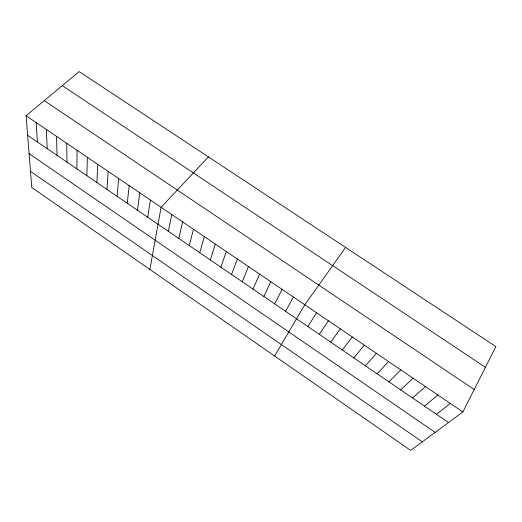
<?xml version="1.0" encoding="UTF-8"?>
<svg xmlns="http://www.w3.org/2000/svg" width="522" height="522" viewBox="0 0 522 522"><rect width="100%" height="100%" fill="white"/><g stroke="black" fill="none" stroke-linecap="round" stroke-linejoin="round"><path stroke-width="0.78" d="M76.884 168.887L77.047 150.297M86.867 175.699L87.376 157.305M96.89 182.543L97.764 164.345M106.964 189.421L108.191 171.418M117.085 196.331L118.677 178.531M127.257 203.267L129.208 185.669M137.469 210.235L139.785 192.846M147.733 217.243L150.421 200.056M149.886 269.443L161.102 207.306L208.441 156.913M168.397 231.344L171.836 214.581M178.798 238.443L182.622 221.896M189.251 245.581L193.46 229.249M199.756 252.746L204.35 236.636M210.307 259.949L215.299 244.061M220.91 267.179L226.294 251.519M231.559 274.455L237.347 259.01M242.26 281.756L248.452 266.54M253.013 289.09L259.61 274.109M263.812 296.463L270.827 281.717M462.864 411.962L495.9 346.608L79.161 71.599L26.1 115.747L31.764 187.483L410.67 450.401L462.864 411.962L26.1 115.747M274.67 303.876L282.095 289.358M285.573 311.314L293.416 297.038M274.624 355.997L304.802 304.757L345.59 247.421M307.882 326.537L316.586 312.75M319.281 334.321L328.429 320.789M330.739 342.138L340.337 328.86M342.256 349.994L352.304 336.977M353.825 357.896L364.336 345.14M365.459 365.831L376.427 353.335M377.145 373.811L388.583 361.583M388.89 381.823L400.805 369.87M400.7 389.882L413.085 378.202M412.563 397.979L425.437 386.574M424.49 406.123L437.847 394.991M436.477 414.298L450.323 403.454M62.275 85.647L485.427 367.331M44.246 100.648L474.204 389.529M27.64 135.283L448.522 422.526M29.095 153.651L435.133 432.386M30.491 171.36L422.291 441.84M36.194 122.592L37.401 141.945M46.334 129.469L47.202 148.633M56.526 136.379L57.055 155.354M66.764 143.322L66.946 162.107"/></g></svg>
